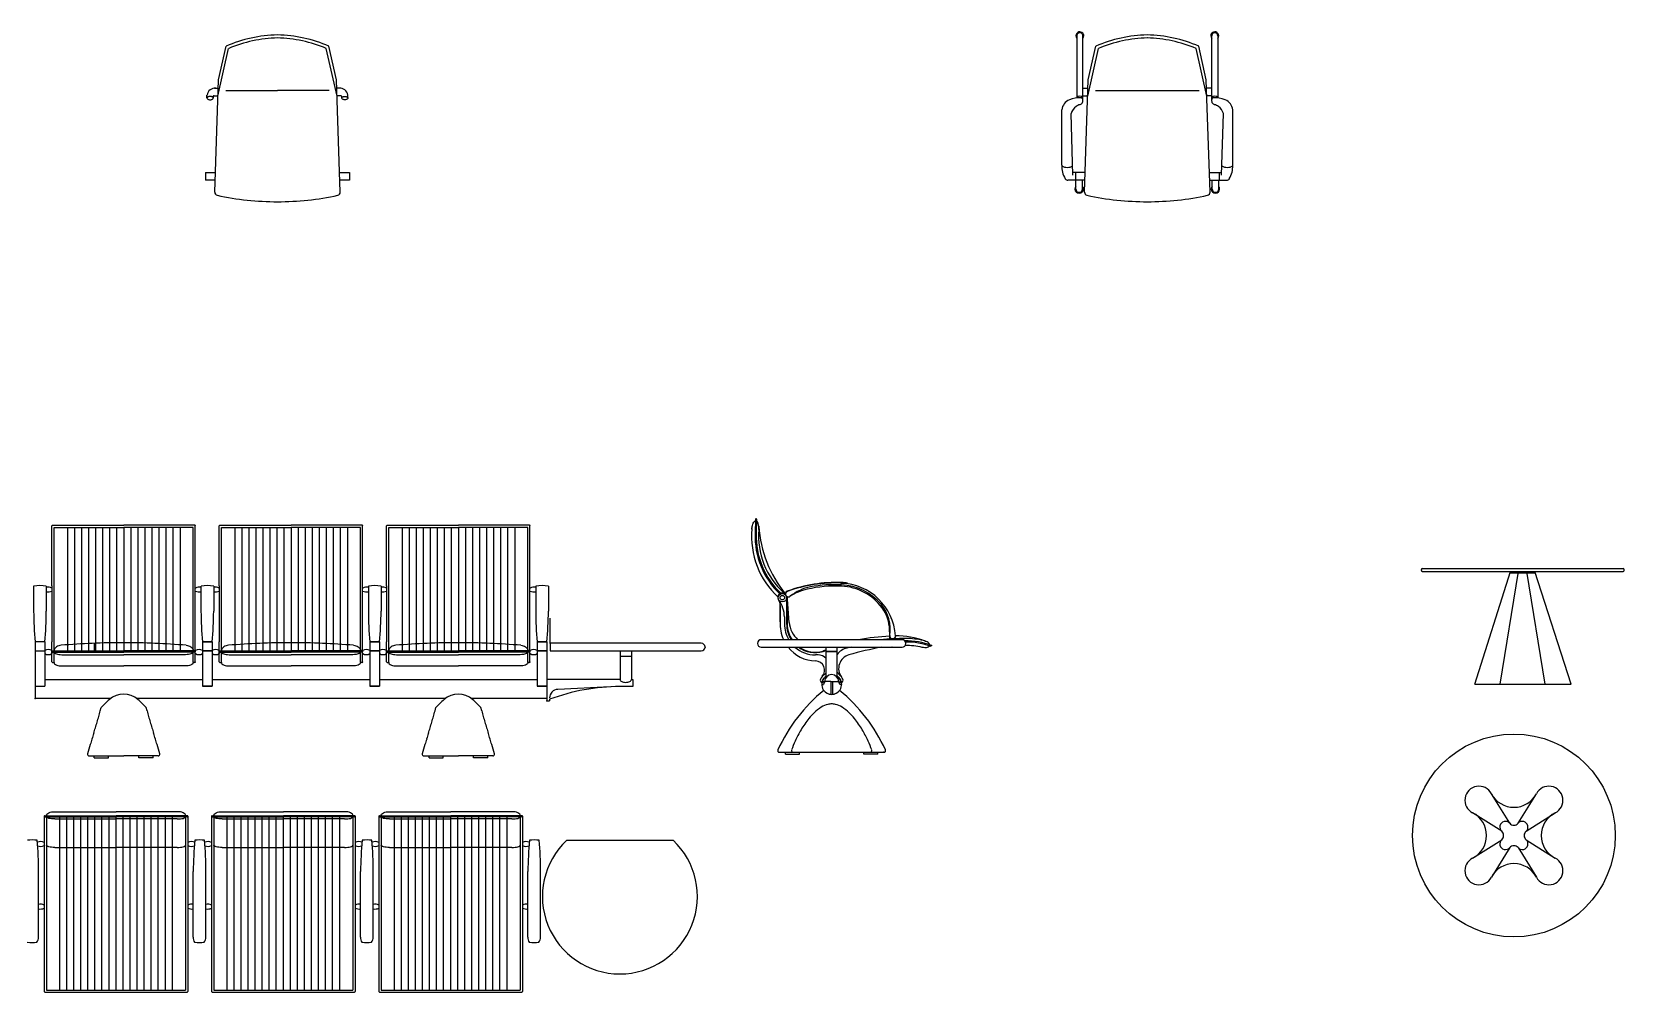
# Model space of a CAD drawing. Header units: millimetres. Extents: x 421 to 3085, y -1408 to 277.
# Drawn here: x 1309 to 1874, y -1396 to -1056 of the extents above; entities that cross this region are included whole.
import ezdxf

# ---------------------------------------------------------------- set-up
doc = ezdxf.new("R2010")
doc.units = ezdxf.units.MM

msp = doc.modelspace()

# ---------------------------------------------------------------- linework, layer by layer
at = {"color": 18, "true_color": 0x000000}
for p, q in [((1679.65, -1056.91), (1679.65, -1078.99)), ((1681.81, -1078.81), (1681.81, -1056.88)), ((1727.55, -1078.81), (1727.55, -1056.88)), ((1729.7, -1056.91), (1729.7, -1078.99)), ((1374.74, -1078.29), (1378.54, -1061.4)), ((1374.93, -1072.48), (1377.6, -1060.62)), ((1417.01, -1078.29), (1413.21, -1061.4)), ((1416.82, -1072.48), (1414.15, -1060.62)), ((1683.54, -1078.29), (1687.34, -1061.4)), ((1683.73, -1072.48), (1686.4, -1060.62)), ((1725.81, -1078.29), (1722.01, -1061.4)), ((1725.62, -1072.48), (1722.95, -1060.62)), ((1373.6, -1112.41), (1374.93, -1072.48)), ((1418.15, -1112.41), (1416.82, -1072.48)), ((1682.4, -1112.41), (1683.73, -1072.48)), ((1726.95, -1112.41), (1725.62, -1072.48)), ((1370.85, -1078.94), (1370.85, -1077.94)), ((1373.35, -1078.2), (1374.76, -1078.2)), ((1373.5, -1075.48), (1374.83, -1075.48)), ((1377.51, -1076.36), (1395.92, -1076.36)), ((1414.24, -1076.36), (1395.83, -1076.36)), ((1418.23, -1075.48), (1416.9, -1075.48)), ((1418.39, -1078.2), (1416.98, -1078.2)), ((1420.88, -1078.94), (1420.88, -1077.94)), ((1681.81, -1075.48), (1683.63, -1075.48)), ((1681.81, -1078.2), (1683.56, -1078.2)), ((1681.81, -1079.55), (1681.81, -1078.62)), ((1686.31, -1076.36), (1723.13, -1076.36)), ((1727.55, -1075.48), (1725.72, -1075.48)), ((1727.55, -1078.2), (1725.79, -1078.2)), ((1727.55, -1079.55), (1727.55, -1078.62)), ((1674.36, -1102.85), (1674.34, -1083.18)), ((1678.3, -1106.4), (1677.66, -1084.44)), ((1731.05, -1106.4), (1731.69, -1084.44)), ((1734.99, -1102.85), (1735.01, -1083.18)), ((1370.34, -1105.45), (1370.34, -1108.17)), ((1370.34, -1105.45), (1373.83, -1105.45)), ((1417.92, -1105.45), (1421.41, -1105.45)), ((1421.41, -1105.45), (1421.41, -1108.17)), ((1682.63, -1105.45), (1678.28, -1105.45)), ((1679.14, -1105.45), (1679.14, -1108.17)), ((1726.72, -1105.45), (1731.07, -1105.45)), ((1730.21, -1105.45), (1730.21, -1108.17)), ((1373.74, -1108.17), (1370.34, -1108.17)), ((1421.41, -1108.17), (1418.01, -1108.17)), ((1682.54, -1108.17), (1676.47, -1108.17)), ((1679.33, -1111.3), (1679.33, -1108.17)), ((1681.65, -1111.3), (1681.65, -1108.17)), ((1726.81, -1108.17), (1732.88, -1108.17)), ((1727.7, -1111.3), (1727.7, -1108.17)), ((1730.02, -1111.3), (1730.02, -1108.17)), ((1315.77, -1252.15), (1315.77, -1230.86)), ((1315.97, -1230.66), (1341.27, -1230.66)), ((1316.57, -1231.46), (1341.27, -1231.46)), ((1316.57, -1275.25), (1316.57, -1231.46)), ((1321.27, -1231.46), (1321.27, -1275.25)), ((1323.77, -1231.46), (1323.77, -1275.25)), ((1326.27, -1231.46), (1326.27, -1275.25)), ((1328.77, -1231.46), (1328.77, -1275.25)), ((1331.27, -1231.46), (1331.27, -1275.25)), ((1333.77, -1231.46), (1333.77, -1275.25)), ((1336.27, -1231.46), (1336.27, -1275.25)), ((1338.77, -1231.46), (1338.77, -1275.25)), ((1366.57, -1230.66), (1341.27, -1230.66)), ((1341.27, -1231.46), (1341.27, -1275.25)), ((1341.27, -1231.46), (1341.27, -1275.25)), ((1341.27, -1231.46), (1341.27, -1275.25)), ((1341.27, -1231.46), (1341.27, -1275.25)), ((1365.97, -1231.46), (1341.27, -1231.46)), ((1343.77, -1231.46), (1343.77, -1275.25)), ((1346.27, -1231.46), (1346.27, -1275.25)), ((1348.77, -1231.46), (1348.77, -1275.25)), ((1351.27, -1231.46), (1351.27, -1275.25)), ((1353.77, -1231.46), (1353.77, -1275.25)), ((1356.27, -1231.46), (1356.27, -1275.25)), ((1358.77, -1231.46), (1358.77, -1275.25)), ((1361.27, -1231.46), (1361.27, -1275.25)), ((1365.97, -1275.25), (1365.97, -1231.46)), ((1366.57, -1230.66), (1366.57, -1279.3)), ((1375.18, -1252.15), (1375.18, -1230.86)), ((1375.38, -1230.66), (1400.68, -1230.66)), ((1375.98, -1231.46), (1400.68, -1231.46)), ((1375.98, -1275.25), (1375.98, -1231.46)), ((1380.68, -1231.46), (1380.68, -1275.25)), ((1383.18, -1231.46), (1383.18, -1275.25)), ((1385.68, -1231.46), (1385.68, -1275.25)), ((1388.18, -1231.46), (1388.18, -1275.25)), ((1390.68, -1231.46), (1390.68, -1275.25)), ((1393.18, -1231.46), (1393.18, -1275.25)), ((1395.68, -1231.46), (1395.68, -1275.25)), ((1398.18, -1231.46), (1398.18, -1275.25)), ((1425.98, -1230.66), (1400.68, -1230.66)), ((1425.38, -1231.46), (1400.68, -1231.46)), ((1400.68, -1231.46), (1400.68, -1275.25)), ((1400.68, -1231.46), (1400.68, -1275.25)), ((1400.68, -1231.46), (1400.68, -1275.25)), ((1400.68, -1231.46), (1400.68, -1275.25)), ((1403.18, -1231.46), (1403.18, -1275.25)), ((1405.68, -1231.46), (1405.68, -1275.25)), ((1408.18, -1231.46), (1408.18, -1275.25)), ((1410.68, -1231.46), (1410.68, -1275.25)), ((1413.18, -1231.46), (1413.18, -1275.25)), ((1415.68, -1231.46), (1415.68, -1275.25)), ((1418.18, -1231.46), (1418.18, -1275.25)), ((1420.68, -1231.46), (1420.68, -1275.25)), ((1425.38, -1275.25), (1425.38, -1231.46)), ((1425.98, -1230.66), (1425.98, -1279.3)), ((1434.59, -1252.15), (1434.59, -1230.86)), ((1434.79, -1230.66), (1460.09, -1230.66)), ((1435.39, -1275.25), (1435.39, -1231.46)), ((1435.39, -1231.46), (1460.09, -1231.46)), ((1440.09, -1231.46), (1440.09, -1275.25)), ((1442.59, -1231.46), (1442.59, -1275.25)), ((1445.09, -1231.46), (1445.09, -1275.25)), ((1447.59, -1231.46), (1447.59, -1275.25)), ((1450.09, -1231.46), (1450.09, -1275.25)), ((1452.59, -1231.46), (1452.59, -1275.25)), ((1455.09, -1231.46), (1455.09, -1275.25)), ((1457.59, -1231.46), (1457.59, -1275.25)), ((1485.39, -1230.66), (1460.09, -1230.66)), ((1484.79, -1231.46), (1460.09, -1231.46)), ((1460.09, -1231.46), (1460.09, -1275.25)), ((1460.09, -1231.46), (1460.09, -1275.25)), ((1460.09, -1231.46), (1460.09, -1275.25)), ((1460.09, -1231.46), (1460.09, -1275.25)), ((1462.59, -1231.46), (1462.59, -1275.25)), ((1465.09, -1231.46), (1465.09, -1275.25)), ((1467.59, -1231.46), (1467.59, -1275.25)), ((1470.09, -1231.46), (1470.09, -1275.25)), ((1472.59, -1231.46), (1472.59, -1275.25)), ((1475.09, -1231.46), (1475.09, -1275.25)), ((1477.59, -1231.46), (1477.59, -1275.25)), ((1480.09, -1231.46), (1480.09, -1275.25)), ((1484.79, -1275.25), (1484.79, -1231.46)), ((1485.39, -1230.66), (1485.39, -1279.3)), ((1565.58, -1228.46), (1565.42, -1233.56)), ((1565.98, -1228.47), (1565.82, -1233.57)), ((1801.97, -1246.74), (1801.97, -1246.34)), ((1802.27, -1246.04), (1873.67, -1246.04)), ((1802.27, -1247.04), (1873.67, -1247.04)), ((1820.95, -1287.04), (1833.65, -1247.04)), ((1830, -1287.04), (1836.47, -1247.04)), ((1833.49, -1247.54), (1842.46, -1247.54)), ((1845.95, -1287.04), (1839.47, -1247.04)), ((1855.22, -1287.04), (1842.3, -1247.04)), ((1873.97, -1246.74), (1873.97, -1246.34)), ((1309.31, -1252.23), (1309.31, -1261.15)), ((1313.81, -1252.23), (1313.81, -1261.15)), ((1315.76, -1252.91), (1315.76, -1253.98)), ((1315.77, -1252.15), (1315.77, -1272.05)), ((1368.72, -1252.23), (1368.72, -1261.15)), ((1368.72, -1252.23), (1368.72, -1261.15)), ((1373.22, -1252.23), (1373.22, -1261.15)), ((1373.22, -1252.23), (1373.22, -1261.15)), ((1375.17, -1252.91), (1375.17, -1253.98)), ((1375.18, -1252.15), (1375.18, -1272.05)), ((1428.13, -1252.23), (1428.13, -1261.15)), ((1428.13, -1252.23), (1428.13, -1261.15)), ((1428.13, -1252.23), (1428.13, -1261.15)), ((1428.13, -1252.23), (1428.13, -1261.15)), ((1428.13, -1252.23), (1428.13, -1261.15)), ((1428.13, -1252.23), (1428.13, -1261.15)), ((1428.13, -1252.23), (1428.13, -1261.15)), ((1428.13, -1252.23), (1428.13, -1261.15)), ((1428.13, -1252.66), (1428.13, -1261.59)), ((1432.63, -1252.23), (1432.63, -1261.15)), ((1434.58, -1252.91), (1434.58, -1253.98)), ((1434.59, -1252.15), (1434.59, -1272.05)), ((1487.55, -1252.23), (1487.55, -1261.15)), ((1487.55, -1252.23), (1487.55, -1261.15)), ((1487.55, -1252.23), (1487.55, -1261.15)), ((1492.05, -1252.23), (1492.05, -1261.15)), ((1574.34, -1264.95), (1574.34, -1259.08)), ((1574.34, -1259.08), (1574.34, -1264.95)), ((1576.92, -1256.01), (1576.6, -1256.13)), ((1576.62, -1256.32), (1576.84, -1265.88)), ((1576.62, -1256.36), (1576.64, -1265.67)), ((1576.84, -1257.27), (1576.84, -1265.65)), ((1577.57, -1265.13), (1576.96, -1257)), ((1575.83, -1263.12), (1575.84, -1265.67)), ((1617.62, -1271.25), (1567.62, -1271.25)), ((1613.25, -1269.45), (1613.19, -1267.72)), ((1613.28, -1270.45), (1613.25, -1269.45)), ((1613.3, -1270.9), (1613.28, -1270.45)), ((1613.4, -1270.99), (1614.27, -1270.95)), ((1625.86, -1271.72), (1626.05, -1271.8)), ((1309.86, -1272.05), (1309.86, -1287.8)), ((1313.26, -1272.05), (1309.86, -1272.05)), ((1309.86, -1275.24), (1313.26, -1275.24)), ((1313.26, -1272.05), (1313.26, -1287.8)), ((1313.26, -1275.11), (1313.26, -1276.21)), ((1315.76, -1275.13), (1315.76, -1276.2)), ((1315.77, -1279.1), (1315.77, -1272.05)), ((1315.97, -1275.25), (1341.27, -1275.25)), ((1315.97, -1275.65), (1341.27, -1275.65)), ((1316.57, -1279.37), (1316.57, -1275.65)), ((1319.33, -1276.57), (1341.27, -1276.57)), ((1330.76, -1272.54), (1330.76, -1275.2)), ((1366.57, -1275.25), (1341.27, -1275.25)), ((1366.57, -1275.65), (1341.27, -1275.65)), ((1363.21, -1276.57), (1341.27, -1276.57)), ((1365.97, -1279.37), (1365.97, -1275.65)), ((1369.27, -1272.05), (1369.27, -1287.8)), ((1369.27, -1272.05), (1369.27, -1287.8)), ((1369.27, -1272.05), (1372.67, -1272.05)), ((1372.67, -1272.05), (1369.27, -1272.05)), ((1369.27, -1275.11), (1369.27, -1276.21)), ((1372.67, -1275.24), (1369.27, -1275.24)), ((1369.27, -1275.24), (1372.67, -1275.24)), ((1372.67, -1272.05), (1372.67, -1287.8)), ((1372.67, -1272.05), (1372.67, -1287.8)), ((1372.67, -1275.11), (1372.67, -1276.21)), ((1375.17, -1275.13), (1375.17, -1276.2)), ((1375.18, -1279.1), (1375.18, -1272.05)), ((1375.38, -1275.25), (1400.68, -1275.25)), ((1375.38, -1275.65), (1400.68, -1275.65)), ((1375.98, -1279.37), (1375.98, -1275.65)), ((1378.74, -1276.57), (1400.68, -1276.57)), ((1425.98, -1275.25), (1400.68, -1275.25)), ((1425.98, -1275.65), (1400.68, -1275.65)), ((1422.62, -1276.57), (1400.68, -1276.57)), ((1425.38, -1279.37), (1425.38, -1275.65)), ((1428.68, -1272.05), (1428.68, -1287.8)), ((1428.68, -1272.05), (1428.68, -1287.8)), ((1428.68, -1272.05), (1428.68, -1287.8)), ((1432.08, -1272.05), (1428.68, -1272.05)), ((1432.08, -1272.05), (1428.68, -1272.05)), ((1428.68, -1272.05), (1432.08, -1272.05)), ((1428.68, -1275.11), (1428.68, -1276.21)), ((1428.68, -1275.11), (1428.68, -1276.21)), ((1428.68, -1275.24), (1432.08, -1275.24)), ((1428.68, -1275.24), (1432.08, -1275.24)), ((1432.08, -1275.24), (1428.68, -1275.24)), ((1432.08, -1272.05), (1432.08, -1287.8)), ((1432.08, -1275.11), (1432.08, -1276.21)), ((1434.58, -1275.13), (1434.58, -1276.2)), ((1434.59, -1279.1), (1434.59, -1272.05)), ((1434.79, -1275.25), (1460.09, -1275.25)), ((1434.79, -1275.65), (1460.09, -1275.65)), ((1435.39, -1279.37), (1435.39, -1275.65)), ((1438.15, -1276.57), (1460.09, -1276.57)), ((1485.39, -1275.25), (1460.09, -1275.25)), ((1485.39, -1275.65), (1460.09, -1275.65)), ((1482.03, -1276.57), (1460.09, -1276.57)), ((1484.79, -1279.37), (1484.79, -1275.65)), ((1491.5, -1272.05), (1488.1, -1272.05)), ((1491.5, -1272.05), (1488.1, -1272.05)), ((1488.1, -1272.05), (1491.5, -1272.05)), ((1488.1, -1272.05), (1488.1, -1287.8)), ((1488.1, -1272.05), (1488.1, -1287.8)), ((1488.1, -1272.05), (1488.1, -1287.8)), ((1488.1, -1275.11), (1488.1, -1276.21)), ((1488.1, -1275.24), (1491.5, -1275.24)), ((1488.1, -1275.24), (1491.5, -1275.24)), ((1491.5, -1275.24), (1488.1, -1275.24)), ((1491.5, -1272.05), (1491.5, -1287.8)), ((1491.5, -1275.11), (1491.5, -1276.21)), ((1543.01, -1272.54), (1492.66, -1272.54)), ((1492.66, -1272.54), (1492.66, -1275.2)), ((1492.66, -1275.2), (1546.33, -1275.2)), ((1539.84, -1272.54), (1495.83, -1272.54)), ((1495.83, -1275.2), (1541.83, -1275.2)), ((1517.5, -1275.2), (1517.5, -1285.4)), ((1521.5, -1277.2), (1517.5, -1277.2)), ((1521.5, -1275.2), (1521.5, -1285.4)), ((1541.83, -1272.54), (1539.84, -1272.54)), ((1546.33, -1272.54), (1543.01, -1272.54)), ((1567.62, -1273.91), (1617.62, -1273.91)), ((1587.78, -1276.65), (1586.84, -1276.65)), ((1590.62, -1284.65), (1590.62, -1273.91)), ((1594.62, -1275.45), (1590.62, -1275.45)), ((1590.62, -1275.45), (1594.62, -1275.45)), ((1594.62, -1284.65), (1594.62, -1273.91)), ((1315.97, -1279.3), (1316.57, -1279.3)), ((1316.57, -1279.42), (1316.57, -1279.41)), ((1319.33, -1280.55), (1341.27, -1280.55)), ((1363.21, -1280.55), (1341.27, -1280.55)), ((1366.57, -1279.3), (1365.97, -1279.3)), ((1375.38, -1279.3), (1375.98, -1279.3)), ((1375.98, -1279.42), (1375.98, -1279.41)), ((1378.74, -1280.55), (1400.68, -1280.55)), ((1422.62, -1280.55), (1400.68, -1280.55)), ((1425.98, -1279.3), (1425.38, -1279.3)), ((1434.79, -1279.3), (1435.39, -1279.3)), ((1435.39, -1279.42), (1435.39, -1279.41)), ((1438.15, -1280.55), (1460.09, -1280.55)), ((1482.03, -1280.55), (1460.09, -1280.55)), ((1485.39, -1279.3), (1484.79, -1279.3)), ((1309.86, -1285.4), (1309.86, -1292.15)), ((1309.86, -1287.8), (1313.26, -1287.8)), ((1313.26, -1285.4), (1369.27, -1285.4)), ((1372.67, -1287.8), (1369.27, -1287.8)), ((1369.27, -1287.8), (1372.67, -1287.8)), ((1372.67, -1285.4), (1428.68, -1285.4)), ((1428.68, -1287.8), (1432.08, -1287.8)), ((1428.68, -1287.8), (1432.08, -1287.8)), ((1432.08, -1287.8), (1428.68, -1287.8)), ((1432.08, -1285.4), (1488.1, -1285.4)), ((1488.1, -1287.8), (1491.5, -1287.8)), ((1488.1, -1287.8), (1491.5, -1287.8)), ((1491.5, -1287.8), (1488.1, -1287.8)), ((1491.5, -1285.4), (1491.5, -1292.9)), ((1517.5, -1285.4), (1491.5, -1285.4)), ((1513.97, -1287.99), (1495.35, -1288.91)), ((1522.06, -1287.9), (1517.5, -1287.9)), ((1521.5, -1285.4), (1522.06, -1285.4)), ((1522.06, -1285.4), (1522.06, -1287.9)), ((1589.12, -1287.15), (1589.72, -1287.15)), ((1589.34, -1285.92), (1589.25, -1285.88)), ((1589.95, -1284.88), (1589.88, -1284.81)), ((1592.27, -1286.15), (1590.12, -1286.15)), ((1590.38, -1284.45), (1590.32, -1284.38)), ((1592.27, -1286.15), (1592.97, -1286.15)), ((1592.27, -1286.15), (1592.27, -1290.63)), ((1592.97, -1286.15), (1595.12, -1286.15)), ((1592.97, -1286.15), (1592.97, -1290.63)), ((1594.85, -1284.45), (1594.92, -1284.38)), ((1595.28, -1284.88), (1595.36, -1284.81)), ((1596.12, -1287.15), (1595.52, -1287.15)), ((1595.9, -1285.92), (1595.99, -1285.88)), ((1820.95, -1287.04), (1855.22, -1287.04)), ((1336.61, -1292.15), (1309.86, -1292.15)), ((1455.44, -1292.15), (1345.92, -1292.15)), ((1491.5, -1292.15), (1464.74, -1292.15)), ((1491.5, -1292.9), (1492.5, -1292.9)), ((1492.5, -1292.4), (1492.5, -1292.9)), ((1332.98, -1296.51), (1333.27, -1295.36)), ((1349.56, -1296.51), (1349.27, -1295.36)), ((1451.8, -1296.51), (1452.09, -1295.36)), ((1468.38, -1296.51), (1468.09, -1295.36)), ((1574.05, -1311.22), (1611.19, -1311.22)), ((1576.21, -1311.92), (1576.21, -1311.22)), ((1581.21, -1311.92), (1581.21, -1311.22)), ((1604.02, -1311.92), (1604.02, -1311.22)), ((1609.02, -1311.92), (1609.02, -1311.22)), ((1329, -1312.51), (1341.27, -1312.51)), ((1330.85, -1313.21), (1330.85, -1312.51)), ((1330.85, -1313.21), (1335.85, -1313.21)), ((1335.85, -1313.21), (1335.85, -1312.51)), ((1353.48, -1312.51), (1341.27, -1312.51)), ((1346.68, -1313.21), (1346.68, -1312.51)), ((1351.68, -1313.21), (1346.68, -1313.21)), ((1351.68, -1313.21), (1351.68, -1312.51)), ((1447.88, -1312.51), (1460.09, -1312.51)), ((1449.67, -1313.21), (1449.67, -1312.51)), ((1449.67, -1313.21), (1454.67, -1313.21)), ((1454.67, -1313.21), (1454.67, -1312.51)), ((1472.35, -1312.51), (1460.09, -1312.51)), ((1465.51, -1313.21), (1465.51, -1312.51)), ((1470.51, -1313.21), (1465.51, -1313.21)), ((1470.51, -1313.21), (1470.51, -1312.51)), ((1576.21, -1311.92), (1581.21, -1311.92)), ((1609.02, -1311.92), (1604.02, -1311.92)), ((1833.33, -1336.42), (1826.86, -1325.93)), ((1836.33, -1336.42), (1842.8, -1325.93)), ((1313.06, -1333.92), (1313.06, -1396.16)), ((1313.26, -1333.72), (1338.56, -1333.72)), ((1313.26, -1334.12), (1338.56, -1334.12)), ((1313.86, -1333.59), (1313.86, -1333.72)), ((1313.86, -1334.12), (1313.86, -1395.66)), ((1316.86, -1332.3), (1338.56, -1332.3)), ((1318.56, -1395.66), (1318.56, -1334.12)), ((1321.06, -1395.66), (1321.06, -1334.12)), ((1323.56, -1395.66), (1323.56, -1334.12)), ((1326.06, -1395.66), (1326.06, -1334.12)), ((1328.56, -1395.66), (1328.56, -1334.12)), ((1331.06, -1395.66), (1331.06, -1334.12)), ((1333.56, -1395.66), (1333.56, -1334.12)), ((1336.06, -1395.66), (1336.06, -1334.12)), ((1360.26, -1332.3), (1338.56, -1332.3)), ((1363.86, -1333.72), (1338.56, -1333.72)), ((1338.56, -1395.66), (1338.56, -1334.12)), ((1363.86, -1334.12), (1338.56, -1334.12)), ((1341.06, -1395.66), (1341.06, -1334.12)), ((1343.56, -1395.66), (1343.56, -1334.12)), ((1346.06, -1395.66), (1346.06, -1334.12)), ((1348.56, -1395.66), (1348.56, -1334.12)), ((1351.06, -1395.66), (1351.06, -1334.12)), ((1353.56, -1395.66), (1353.56, -1334.12)), ((1356.06, -1395.66), (1356.06, -1334.12)), ((1358.56, -1395.66), (1358.56, -1334.12)), ((1363.26, -1333.59), (1363.26, -1333.72)), ((1363.26, -1334.12), (1363.26, -1395.66)), ((1364.06, -1333.92), (1364.06, -1396.16)), ((1372.46, -1333.92), (1372.46, -1396.16)), ((1372.66, -1333.72), (1397.96, -1333.72)), ((1372.66, -1334.12), (1397.96, -1334.12)), ((1373.26, -1333.59), (1373.26, -1333.72)), ((1373.26, -1334.12), (1373.26, -1395.66)), ((1376.26, -1332.3), (1397.96, -1332.3)), ((1377.96, -1395.66), (1377.96, -1334.12)), ((1380.46, -1395.66), (1380.46, -1334.12)), ((1382.96, -1395.66), (1382.96, -1334.12)), ((1385.46, -1395.66), (1385.46, -1334.12)), ((1387.96, -1395.66), (1387.96, -1334.12)), ((1390.46, -1395.66), (1390.46, -1334.12)), ((1392.96, -1395.66), (1392.96, -1334.12)), ((1395.46, -1395.66), (1395.46, -1334.12)), ((1419.66, -1332.3), (1397.96, -1332.3)), ((1423.26, -1333.72), (1397.96, -1333.72)), ((1397.96, -1395.66), (1397.96, -1334.12)), ((1423.26, -1334.12), (1397.96, -1334.12)), ((1400.46, -1395.66), (1400.46, -1334.12)), ((1402.96, -1395.66), (1402.96, -1334.12)), ((1405.46, -1395.66), (1405.46, -1334.12)), ((1407.96, -1395.66), (1407.96, -1334.12)), ((1410.46, -1395.66), (1410.46, -1334.12)), ((1412.96, -1395.66), (1412.96, -1334.12)), ((1415.46, -1395.66), (1415.46, -1334.12)), ((1417.96, -1395.66), (1417.96, -1334.12)), ((1422.66, -1333.59), (1422.66, -1333.72)), ((1422.66, -1334.12), (1422.66, -1395.66)), ((1423.46, -1333.92), (1423.46, -1396.16)), ((1431.87, -1333.92), (1431.87, -1396.16)), ((1432.07, -1333.72), (1457.37, -1333.72)), ((1432.07, -1334.12), (1457.37, -1334.12)), ((1432.67, -1333.59), (1432.67, -1333.72)), ((1432.67, -1334.12), (1432.67, -1395.66)), ((1435.67, -1332.3), (1457.37, -1332.3)), ((1437.37, -1395.66), (1437.37, -1334.12)), ((1439.87, -1395.66), (1439.87, -1334.12)), ((1442.37, -1395.66), (1442.37, -1334.12)), ((1444.87, -1395.66), (1444.87, -1334.12)), ((1447.37, -1395.66), (1447.37, -1334.12)), ((1449.87, -1395.66), (1449.87, -1334.12)), ((1452.37, -1395.66), (1452.37, -1334.12)), ((1454.87, -1395.66), (1454.87, -1334.12)), ((1479.07, -1332.3), (1457.37, -1332.3)), ((1482.67, -1333.72), (1457.37, -1333.72)), ((1482.67, -1334.12), (1457.37, -1334.12)), ((1457.37, -1395.66), (1457.37, -1334.12)), ((1459.87, -1395.66), (1459.87, -1334.12)), ((1462.37, -1395.66), (1462.37, -1334.12)), ((1464.87, -1395.66), (1464.87, -1334.12)), ((1467.37, -1395.66), (1467.37, -1334.12)), ((1469.87, -1395.66), (1469.87, -1334.12)), ((1472.37, -1395.66), (1472.37, -1334.12)), ((1474.87, -1395.66), (1474.87, -1334.12)), ((1477.37, -1395.66), (1477.37, -1334.12)), ((1482.07, -1333.59), (1482.07, -1333.72)), ((1482.07, -1334.12), (1482.07, -1395.66)), ((1482.87, -1333.92), (1482.87, -1396.16)), ((1830.51, -1339.25), (1820.18, -1332.71)), ((1839.15, -1339.25), (1849.48, -1332.71)), ((1316.86, -1334.89), (1338.56, -1334.89)), ((1360.26, -1334.89), (1338.56, -1334.89)), ((1376.26, -1334.89), (1397.96, -1334.89)), ((1419.66, -1334.89), (1397.96, -1334.89)), ((1435.67, -1334.89), (1457.37, -1334.89)), ((1479.07, -1334.89), (1457.37, -1334.89)), ((1316.87, -1344.98), (1338.56, -1344.98)), ((1360.25, -1344.98), (1338.56, -1344.98)), ((1376.27, -1344.98), (1397.96, -1344.98)), ((1419.65, -1344.98), (1397.96, -1344.98)), ((1435.68, -1344.98), (1457.37, -1344.98)), ((1479.06, -1344.98), (1457.37, -1344.98)), ((1498.57, -1342.4), (1531.3, -1342.4)), ((1531.3, -1342.4), (1536.32, -1342.4)), ((1820.18, -1348.78), (1830.51, -1342.25)), ((1833.33, -1345.07), (1826.86, -1355.57)), ((1836.33, -1345.07), (1842.8, -1355.57)), ((1839.15, -1342.25), (1849.48, -1348.78)), ((1311.01, -1376.85), (1311.07, -1353.55)), ((1365.92, -1376.83), (1365.98, -1353.53)), ((1370.42, -1376.85), (1370.48, -1353.55)), ((1425.33, -1376.83), (1425.39, -1353.53)), ((1429.83, -1376.85), (1429.89, -1353.55)), ((1484.73, -1376.83), (1484.79, -1353.53)), ((1489.23, -1376.85), (1489.29, -1353.55)), ((1313.86, -1395.66), (1363.26, -1395.66)), ((1373.26, -1395.66), (1422.66, -1395.66)), ((1432.67, -1395.66), (1482.07, -1395.66)), ((1313.26, -1396.36), (1363.86, -1396.36)), ((1372.66, -1396.36), (1423.26, -1396.36)), ((1432.07, -1396.36), (1482.67, -1396.36))]:
    msp.add_line(p, q, dxfattribs=at)
at = {"color": 18, "linetype": 'ByBlock', "true_color": 0x000000}
for p, q in [((1596.08, -1251.16), (1598.28, -1251.16)), ((1492.66, -1272.48), (1492.66, -1263.65)), ((1491.5, -1292.22), (1491.5, -1292.9))]:
    msp.add_line(p, q, dxfattribs=at)
at = {"color": 18, "true_color": 0x000000}
for points in [[(1371.96, -1078.43, 0.053324), (1371.51, -1078.48, 0.067176), (1371.17, -1078.6, 0.105132), (1370.91, -1078.81, 0.16919), (1370.84, -1079.01, 0.16919), (1370.91, -1079.21, 0.105132), (1371.17, -1079.42, 0.067176), (1371.51, -1079.55, 0.053324), (1371.96, -1079.59, 0.053324), (1372.41, -1079.55, 0.067176), (1372.75, -1079.42, 0.105132), (1373.01, -1079.21, 0.16919), (1373.08, -1079.01, 0.16919), (1373.01, -1078.81, 0.105132), (1372.75, -1078.6, 0.067176), (1372.41, -1078.48, 0.053324)], [(1419.77, -1078.43, -0.053324), (1420.23, -1078.48, -0.067176), (1420.56, -1078.6, -0.105132), (1420.82, -1078.81, -0.16919), (1420.89, -1079.01, -0.16919), (1420.82, -1079.21, -0.105132), (1420.56, -1079.42, -0.067176), (1420.23, -1079.55, -0.053324), (1419.77, -1079.59, -0.053324), (1419.32, -1079.55, -0.067176), (1418.98, -1079.42, -0.105132), (1418.73, -1079.21, -0.16919), (1418.66, -1079.01, -0.16919), (1418.73, -1078.81, -0.105132), (1418.98, -1078.6, -0.067176), (1419.32, -1078.48, -0.053324)]]:
    msp.add_lwpolyline(points, format="xyb", close=True, dxfattribs=at)
for points in [[(1564.26, -1231.95, -0.042752), (1564.47, -1230.74, -0.05603), (1564.81, -1229.86, -0.098709), (1565.34, -1229.19, -0.108422), (1565.56, -1229.08, -0.198145)], [(1319.04, -1273.25, 0.054131), (1318.24, -1273.4, 0.084331), (1317.37, -1273.83, 0.106449), (1316.76, -1274.51, 0.129977), (1316.57, -1275.25, 0.129977)], [(1316.57, -1275.65, 0.226321), (1316.7, -1275.93, 0.089484), (1317.37, -1276.3, 0.046413), (1318.2, -1276.5, 0.034515), (1319.33, -1276.57, 0.034515)], [(1365.97, -1275.65, -0.226321), (1365.83, -1275.93, -0.089484), (1365.16, -1276.3, -0.046413), (1364.34, -1276.5, -0.034515), (1363.21, -1276.57, -0.034515)], [(1363.49, -1273.25, -0.054131), (1364.3, -1273.4, -0.084331), (1365.16, -1273.83, -0.106449), (1365.77, -1274.51, -0.129977), (1365.97, -1275.25, -0.129977)], [(1378.45, -1273.25, 0.054131), (1377.65, -1273.4, 0.084331), (1376.79, -1273.83, 0.106449), (1376.17, -1274.51, 0.129977), (1375.98, -1275.25, 0.129977)], [(1375.98, -1275.65, 0.226321), (1376.11, -1275.93, 0.089484), (1376.79, -1276.3, 0.046413), (1377.61, -1276.5, 0.034515), (1378.74, -1276.57, 0.034515)], [(1425.38, -1275.65, -0.226321), (1425.24, -1275.93, -0.089484), (1424.57, -1276.3, -0.046413), (1423.75, -1276.5, -0.034515), (1422.62, -1276.57, -0.034515)], [(1422.91, -1273.25, -0.054131), (1423.71, -1273.4, -0.084331), (1424.57, -1273.83, -0.106449), (1425.18, -1274.51, -0.129977), (1425.38, -1275.25, -0.129977)], [(1437.86, -1273.25, 0.054131), (1437.06, -1273.4, 0.084331), (1436.2, -1273.83, 0.106449), (1435.58, -1274.51, 0.129977), (1435.39, -1275.25, 0.129977)], [(1435.39, -1275.65, 0.226321), (1435.53, -1275.93, 0.089484), (1436.2, -1276.3, 0.046413), (1437.02, -1276.5, 0.034515), (1438.15, -1276.57, 0.034515)], [(1484.79, -1275.65, -0.226321), (1484.65, -1275.93, -0.089484), (1483.98, -1276.3, -0.046413), (1483.16, -1276.5, -0.034515), (1482.03, -1276.57, -0.034515)], [(1482.32, -1273.25, -0.054131), (1483.12, -1273.4, -0.084331), (1483.98, -1273.83, -0.106449), (1484.6, -1274.51, -0.129977), (1484.79, -1275.25, -0.129977)], [(1627.39, -1273.46, -0.113652), (1627.2, -1273.69, -0.104206), (1626.54, -1274.02, -0.064955), (1625.74, -1274.11, -0.051106), (1624.73, -1274, -0.051106)], [(1316.57, -1279.37, 0.218979), (1316.75, -1279.81, 0.098709), (1317.48, -1280.26, 0.05603), (1318.39, -1280.49, 0.032756), (1319.33, -1280.55, 0.042752)], [(1365.97, -1279.37, -0.218979), (1365.78, -1279.81, -0.098709), (1365.05, -1280.26, -0.05603), (1364.14, -1280.49, -0.032756), (1363.21, -1280.55, -0.042752)], [(1375.98, -1279.37, 0.218979), (1376.16, -1279.81, 0.098709), (1376.89, -1280.26, 0.05603), (1377.8, -1280.49, 0.032756), (1378.74, -1280.55, 0.042752)], [(1425.38, -1279.37, -0.218979), (1425.19, -1279.81, -0.098709), (1424.46, -1280.26, -0.05603), (1423.56, -1280.49, -0.032756), (1422.62, -1280.55, -0.042752)], [(1435.39, -1279.37, 0.218979), (1435.57, -1279.81, 0.098709), (1436.3, -1280.26, 0.05603), (1437.21, -1280.49, 0.032756), (1438.15, -1280.55, 0.042752)], [(1484.79, -1279.37, -0.218979), (1484.61, -1279.81, -0.098709), (1483.88, -1280.26, -0.05603), (1482.97, -1280.49, -0.032756), (1482.03, -1280.55, -0.042752)], [(1517.5, -1285.4, 0.174705), (1517.62, -1285.74, 0.104203), (1518.08, -1286.11, 0.064948), (1518.69, -1286.32, 0.051099), (1519.5, -1286.4, 0.051099)], [(1519.5, -1286.4, 0.051099), (1520.3, -1286.32, 0.064948), (1520.91, -1286.11, 0.104203), (1521.37, -1285.74, 0.174705), (1521.5, -1285.4, 0.174705)], [(1590.12, -1286.15, 0.098491), (1589.73, -1286.22, 0.098491), (1589.41, -1286.44, 0.098491), (1589.19, -1286.76, 0.098491), (1589.12, -1287.15, 0.098491)], [(1595.12, -1286.15, -0.098491), (1595.5, -1286.22, -0.098491), (1595.82, -1286.44, -0.098491), (1596.04, -1286.76, -0.098491), (1596.12, -1287.15, -0.098491)], [(1313.86, -1333.59, -0.193227), (1314.03, -1333.17, -0.100049), (1314.74, -1332.68, -0.057828), (1315.64, -1332.4, -0.044372), (1316.86, -1332.3, -0.044372)], [(1316.87, -1334.89, -0.026524), (1315.63, -1334.83, -0.036397), (1314.74, -1334.67, -0.076097), (1313.98, -1334.34, -0.259446), (1313.86, -1334.12, -0.259446)], [(1360.25, -1334.89, 0.026524), (1361.49, -1334.83, 0.036397), (1362.38, -1334.67, 0.076097), (1363.13, -1334.34, 0.259446), (1363.26, -1334.12, 0.259446)], [(1363.26, -1333.59, 0.193227), (1363.09, -1333.17, 0.100049), (1362.38, -1332.68, 0.057828), (1361.48, -1332.4, 0.044372), (1360.26, -1332.3, 0.044372)], [(1373.26, -1333.59, -0.193227), (1373.43, -1333.17, -0.100049), (1374.14, -1332.68, -0.057828), (1375.04, -1332.4, -0.044372), (1376.26, -1332.3, -0.044372)], [(1376.27, -1334.89, -0.026524), (1375.04, -1334.83, -0.036397), (1374.15, -1334.67, -0.076097), (1373.39, -1334.34, -0.259446), (1373.26, -1334.12, -0.259446)], [(1419.65, -1334.89, 0.026524), (1420.89, -1334.83, 0.036397), (1421.78, -1334.67, 0.076097), (1422.54, -1334.34, 0.259446), (1422.66, -1334.12, 0.259446)], [(1422.66, -1333.59, 0.193227), (1422.49, -1333.17, 0.100049), (1421.79, -1332.68, 0.057828), (1420.88, -1332.4, 0.044372), (1419.66, -1332.3, 0.044372)], [(1432.67, -1333.59, -0.193227), (1432.84, -1333.17, -0.100049), (1433.55, -1332.68, -0.057828), (1434.45, -1332.4, -0.044372), (1435.67, -1332.3, -0.044372)], [(1435.68, -1334.89, -0.026524), (1434.44, -1334.83, -0.036397), (1433.55, -1334.67, -0.076097), (1432.79, -1334.34, -0.259446), (1432.67, -1334.12, -0.259446)], [(1479.06, -1334.89, 0.026524), (1480.3, -1334.83, 0.036397), (1481.19, -1334.67, 0.076097), (1481.95, -1334.34, 0.259446), (1482.07, -1334.12, 0.259446)], [(1482.07, -1333.59, 0.193227), (1481.9, -1333.17, 0.100049), (1481.19, -1332.68, 0.057828), (1480.29, -1332.4, 0.044372), (1479.07, -1332.3, 0.044372)], [(1316.87, -1344.98, -0.026524), (1315.63, -1344.91, -0.036397), (1314.74, -1344.75, -0.076097), (1313.98, -1344.43, -0.259446), (1313.86, -1344.2, -0.259446)], [(1360.25, -1344.98, 0.026524), (1361.49, -1344.91, 0.036397), (1362.38, -1344.75, 0.076097), (1363.13, -1344.43, 0.259446), (1363.26, -1344.2, 0.259446)], [(1376.27, -1344.98, -0.026524), (1375.04, -1344.91, -0.036397), (1374.15, -1344.75, -0.076097), (1373.39, -1344.43, -0.259446), (1373.26, -1344.2, -0.259446)], [(1419.65, -1344.98, 0.026524), (1420.89, -1344.91, 0.036397), (1421.78, -1344.75, 0.076097), (1422.54, -1344.43, 0.259446), (1422.66, -1344.2, 0.259446)], [(1435.68, -1344.98, -0.026524), (1434.44, -1344.91, -0.036397), (1433.55, -1344.75, -0.076097), (1432.79, -1344.43, -0.259446), (1432.67, -1344.2, -0.259446)], [(1479.06, -1344.98, 0.026524), (1480.3, -1344.91, 0.036397), (1481.19, -1344.75, 0.076097), (1481.95, -1344.43, 0.259446), (1482.07, -1344.2, 0.259446)]]:
    msp.add_lwpolyline(points, format="xyb", dxfattribs=at)
for centre, radius in [((1575.12, -1256.36), 1.5), ((1575.12, -1256.36), 0.8), ((1575.12, -1256.36), 0.8), ((1834.83, -1340.75), 36)]:
    msp.add_circle(centre, radius, dxfattribs=at)
for centre, radius, start, end in [((1396.88, -1104.62), 48.03, 91.1942, 113.6553), ((1394.87, -1104.62), 48.03, 66.3447, 88.8058), ((1680.73, -1056.91), 1.4, 358.6128, 180), ((1680.73, -1056.91), 1.4, 180, 219.8727), ((1680.73, -1056.91), 1.08, 358.6128, 180), ((1680.73, -1056.91), 1.4, 320.1072, 1.3872), ((1705.68, -1104.62), 48.03, 91.1942, 113.6553), ((1703.67, -1104.62), 48.03, 66.3447, 88.8058), ((1728.62, -1056.91), 1.4, 0, 181.3872), ((1728.62, -1056.91), 1.4, 178.6128, 219.8928), ((1728.62, -1056.91), 1.08, 0, 181.3872), ((1728.62, -1056.91), 1.4, 320.1273, 0), ((1396.88, -1104.62), 46.95, 91.1942, 112.9867), ((1394.87, -1104.62), 46.95, 67.0133, 88.8058), ((1705.68, -1104.62), 46.95, 91.1942, 112.9867), ((1703.67, -1104.62), 46.95, 67.0133, 88.8058), ((1373.75, -1078.4), 2.93, 85.1766, 170.8885), ((1373.36, -1078.56), 0.359, 87.8367, 190.0278), ((1373.97, -1078.58), 0.961, 182.1126, 200.502), ((1417.99, -1078.4), 2.93, 9.1115, 94.8234), ((1418.38, -1078.56), 0.359, 349.9722, 92.1633), ((1417.77, -1078.58), 0.961, 339.498, 357.8874), ((1678.53, -1083.58), 4.2, 110.7675, 174.5054), ((1680.52, -1087.97), 9.03, 85.0891, 112.7297), ((1680.73, -1079.96), 1.58, 47.0584, 133.1307), ((1681.25, -1079.52), 0.544, 10.8618, 85.0891), ((1679.6, -1079.84), 2.23, 341.1568, 10.8618), ((1729.75, -1079.84), 2.23, 169.1382, 198.8432), ((1728.62, -1079.96), 1.58, 46.8693, 132.9416), ((1728.1, -1079.52), 0.544, 94.9109, 169.1382), ((1728.83, -1087.97), 9.03, 67.2703, 94.9109), ((1730.83, -1083.58), 4.2, 5.4946, 69.2325), ((1682.09, -1085.77), 4.63, 125.128, 163.2872), ((1681.65, -1085), 3.75, 103.3706, 126.3876), ((1680.05, -1079.58), 1.93, 292.4914, 329.2549), ((1729.3, -1079.58), 1.93, 210.7451, 247.5086), ((1727.7, -1085), 3.75, 53.6124, 76.6294), ((1727.26, -1085.77), 4.63, 16.7128, 54.872), ((1682.32, -1103.43), 7.98, 175.7925, 211.9376), ((1676.27, -1100.02), 3.6, 238.0654, 301.9346), ((1676.47, -1107.08), 1.09, 211.9376, 270), ((1733.09, -1100.02), 3.6, 238.0654, 301.9346), ((1732.88, -1107.08), 1.09, 270, 328.0624), ((1727.03, -1103.43), 7.98, 328.0624, 4.2075), ((1374.69, -1112.45), 1.09, 178.0921, 257.6851), ((1395.58, -1016.77), 99.02, 257.6851, 270.1734), ((1396.17, -1016.77), 99.02, 269.8266, 282.3149), ((1417.06, -1112.45), 1.09, 282.3149, 1.9079), ((1680.49, -1111.3), 1.48, 141.2752, 180), ((1680.49, -1111.3), 1.48, 180, 0), ((1680.49, -1111.3), 1.16, 180, 0), ((1680.49, -1111.3), 1.48, 0, 38.7248), ((1683.49, -1112.45), 1.09, 178.0921, 257.6851), ((1704.38, -1016.77), 99.02, 257.6851, 270.1734), ((1704.98, -1016.77), 99.02, 269.8266, 282.3149), ((1725.86, -1112.45), 1.09, 282.3149, 1.9079), ((1728.86, -1111.3), 1.48, 141.2752, 180), ((1728.86, -1111.3), 1.48, 180, 0), ((1728.86, -1111.3), 1.16, 180, 0), ((1728.86, -1111.3), 1.48, 0, 38.7248), ((1315.97, -1230.86), 0.2, 90, 180), ((1366.57, -1230.86), 0.2, 0, 90), ((1366.57, -1230.86), 0.2, 0, 90), ((1375.38, -1230.86), 0.2, 90, 180), ((1425.98, -1230.86), 0.2, 0, 90), ((1425.98, -1230.86), 0.2, 0, 90), ((1434.79, -1230.86), 0.2, 90, 180), ((1485.39, -1230.86), 0.2, 0, 90), ((1485.39, -1230.86), 0.2, 0, 90), ((1593.84, -1234.45), 29.68, 175.1683, 227.0841), ((1565.78, -1228.46), 0.2, 358.2111, 178.2111), ((1565.71, -1229.64), 0.576, 40.3374, 64.5418), ((1564.48, -1230.68), 2.19, 17.7881, 40.3374), ((1562.58, -1231.29), 4.19, 4.9604, 17.7881), ((1593.84, -1234.45), 27.18, 175.1683, 228.0738), ((1559.6, -1231.55), 7.18, 355.1683, 4.9604), ((1608.54, -1228.45), 41.85, 183.4826, 219.3114), ((1593.84, -1234.45), 28.43, 178.2111, 226.5933), ((1593.84, -1234.45), 28.03, 178.2111, 226.868), ((1802.27, -1246.34), 0.3, 90, 180), ((1802.27, -1246.74), 0.3, 180, 270), ((1873.67, -1246.34), 0.3, 0, 90), ((1873.67, -1246.74), 0.3, 270, 0), ((1311.56, -1265.38), 13.34, 80.2929, 99.7071), ((1314.5, -1255.05), 2.48, 59.4238, 106.096), ((1314.5, -1251.85), 2.48, 253.904, 300.5762), ((1368.03, -1255.05), 2.48, 73.904, 120.5762), ((1368.03, -1251.85), 2.48, 239.4238, 286.096), ((1370.97, -1265.38), 13.34, 80.2929, 99.7071), ((1370.97, -1265.38), 13.34, 80.2929, 99.7071), ((1373.91, -1255.05), 2.48, 59.4238, 106.096), ((1373.91, -1255.05), 2.48, 59.4238, 106.096), ((1373.91, -1251.85), 2.48, 253.904, 300.5762), ((1373.91, -1251.85), 2.48, 253.904, 300.5762), ((1427.45, -1255.05), 2.48, 73.904, 120.5762), ((1427.45, -1255.05), 2.48, 73.904, 120.5762), ((1427.45, -1255.05), 2.48, 73.904, 120.5762), ((1427.45, -1251.85), 2.48, 239.4238, 286.096), ((1427.45, -1251.85), 2.48, 239.4238, 286.096), ((1427.45, -1251.85), 2.48, 239.4238, 286.096), ((1430.38, -1265.38), 13.34, 80.2929, 99.7071), ((1430.38, -1265.38), 13.34, 80.2929, 99.7071), ((1430.38, -1265.38), 13.34, 80.2929, 99.7071), ((1433.32, -1255.05), 2.48, 59.4238, 106.096), ((1433.32, -1251.85), 2.48, 253.904, 300.5762), ((1486.86, -1255.05), 2.48, 73.904, 120.5762), ((1486.86, -1251.85), 2.48, 239.4238, 286.096), ((1489.8, -1265.38), 13.34, 80.2929, 99.7071), ((1489.8, -1265.38), 13.34, 80.2929, 99.7071), ((1489.8, -1265.38), 13.34, 80.2929, 99.7071), ((1575.01, -1256.19), 1.5, 28.1086, 215.7537), ((1573.34, -1257.27), 3.5, 27.1711, 48.0738), ((1573.34, -1257.27), 3.64, 36.4942, 39.3114), ((1577.21, -1254.99), 1, 110.3402, 213.3131), ((1577.26, -1255.07), 1, 109.9856, 309.0693), ((1594.24, -1300.93), 50, 87.7957, 110.3402), ((1594.01, -1301.12), 50, 87.5249, 109.9856), ((1587.73, -1270.93), 18, 102.242, 123.4324), ((1587.98, -1268.27), 16, 100.4064, 129.0693), ((1594.24, -1300.93), 48.7, 87.7957, 102.242), ((1594.01, -1301.12), 49.4, 87.5249, 100.4064), ((1595.3, -1271.15), 20, 3.6301, 87.9515), ((1595.39, -1270.95), 18.7, 35.9384, 87.7957), ((1595.3, -1271.15), 19.4, 40.0321, 87.5249), ((1595.39, -1270.95), 20, 81.6972, 87.7957), ((1570.34, -1259.08), 4, 0, 29.6617), ((1565.83, -1263.14), 10, 0.1276, 36.1589), ((1573.34, -1257.27), 3.5, 0, 19.3158), ((1573.34, -1257.27), 3.64, 4.2923, 19.3537), ((1599.44, -1267.68), 14, 351.2943, 40.0321), ((1599.2, -1268.19), 14, 1.9414, 35.9384), ((1417.58, -1261.15), 108.27, 180, 185.7777), ((1205.54, -1261.15), 108.27, 354.2223, 0), ((1476.99, -1261.15), 108.27, 180, 185.7777), ((1476.99, -1261.15), 108.27, 180, 185.7777), ((1264.95, -1261.15), 108.27, 354.2223, 0), ((1264.95, -1261.15), 108.27, 354.2223, 0), ((1536.4, -1261.15), 108.27, 180, 185.7777), ((1536.4, -1261.15), 108.27, 180, 185.7777), ((1536.4, -1261.15), 108.27, 180, 185.7777), ((1324.37, -1261.15), 108.27, 354.2223, 0), ((1595.81, -1261.15), 108.27, 180, 185.7777), ((1595.81, -1261.15), 108.27, 180, 185.7777), ((1595.81, -1261.15), 108.27, 180, 185.7777), ((1383.78, -1261.15), 108.27, 354.2223, 0), ((1587.31, -1265.81), 13, 176.1715, 204.7039), ((1586.84, -1265.65), 11, 180, 210.6088), ((1586.84, -1265.65), 10.2, 180, 213.3059), ((1586.84, -1265.65), 10, 180, 214.0621), ((1586.55, -1264.46), 9, 184.2923, 228.9827), ((1567.62, -1272.58), 1.33, 90, 270), ((1619.01, -1370.84), 101, 93.2612, 99.5905), ((1619.01, -1370.84), 100, 90, 95.2004), ((1625.94, -1410.46), 140, 94.8066, 96.0818), ((1627.06, -1410.36), 140, 95.27, 96.4507), ((1614.27, -1269.95), 1, 171.2943, 3.6301), ((1613.4, -1270.89), 0.1, 181.9414, 273.2158), ((1614.34, -1272.45), 1.5, 52.5664, 126.9276), ((1614.34, -1272.45), 1.5, 53.0724, 126.9276), ((1614.54, -1272.44), 1.5, 52.7409, 95.3221), ((1614.37, -1269.94), 1, 272.6372, 3.0496), ((1615.62, -1299.92), 30, 70.0381, 90.6738), ((1617.62, -1272.58), 1.33, 270, 90), ((1619.01, -1298.34), 26.65, 70.093, 90.8718), ((1619.01, -1298.34), 27.5, 76.8654, 90), ((1624.2, -1276.43), 4.98, 66.0337, 77.7361), ((1624.97, -1274.7), 3.1, 51.1681, 66.0337), ((1314.5, -1277.26), 2.48, 59.4238, 119.9286), ((1314.5, -1274.06), 2.48, 240.0714, 300.5762), ((1315.97, -1275.45), 0.2, 90, 270), ((1341.15, -1535.72), 263.4, 89.9749, 94.8159), ((1341.38, -1535.72), 263.4, 85.1841, 90.0251), ((1366.57, -1275.45), 0.2, 270, 90), ((1368.03, -1277.26), 2.48, 60.0714, 120.5762), ((1368.03, -1274.06), 2.48, 239.4238, 299.9286), ((1373.91, -1277.26), 2.48, 59.4238, 119.9286), ((1373.91, -1277.26), 2.48, 59.4238, 119.9286), ((1373.91, -1274.06), 2.48, 240.0714, 300.5762), ((1373.91, -1274.06), 2.48, 240.0714, 300.5762), ((1375.38, -1275.45), 0.2, 90, 270), ((1400.56, -1535.72), 263.4, 89.9749, 94.8159), ((1400.79, -1535.72), 263.4, 85.1841, 90.0251), ((1425.98, -1275.45), 0.2, 270, 90), ((1427.45, -1277.26), 2.48, 60.0714, 120.5762), ((1427.45, -1277.26), 2.48, 60.0714, 120.5762), ((1427.45, -1274.06), 2.48, 239.4238, 299.9286), ((1427.45, -1274.06), 2.48, 239.4238, 299.9286), ((1433.32, -1277.26), 2.48, 59.4238, 119.9286), ((1433.32, -1274.06), 2.48, 240.0714, 300.5762), ((1434.79, -1275.45), 0.2, 90, 270), ((1459.97, -1535.72), 263.4, 89.9749, 94.8159), ((1460.21, -1535.72), 263.4, 85.1841, 90.0251), ((1485.39, -1275.45), 0.2, 270, 90), ((1486.86, -1277.26), 2.48, 60.0714, 120.5762), ((1486.86, -1274.06), 2.48, 239.4238, 299.9286), ((1546.33, -1273.87), 1.33, 270, 90), ((1587.31, -1265.81), 13, 218.5094, 268.3348), ((1586.84, -1265.65), 11, 228.6865, 270), ((1586.84, -1265.65), 10.2, 234.0977, 285.5324), ((1586.84, -1265.65), 10, 235.7123, 285.1117), ((1587.78, -1280.48), 3.83, 42.3375, 90), ((1625.94, -1410.46), 140, 104.6153, 105.1117), ((1627.06, -1410.36), 140, 105.0878, 105.5324), ((1619.01, -1370.84), 97.5, 106.9319, 107.0075), ((1599.17, -1279.66), 5.55, 102.0451, 145.0736), ((1600.1, -1281.45), 5, 105.755, 217.2951), ((1627.06, -1410.36), 139.2, 101.4029, 102.0451), ((1634.04, -1401.75), 130, 100.4683, 105.755), ((1612.23, -1283.75), 10, 100.1512, 100.4683), ((1614.34, -1272.45), 1.5, 257.1081, 282.8919), ((1614.34, -1272.45), 1.5, 257.1081, 282.8919), ((1612.23, -1283.75), 10, 79.4514, 79.8488), ((1614.54, -1272.44), 1.5, 267.6767, 281.9629), ((1619.01, -1298.34), 25, 76.7783, 90.6942), ((1619.01, -1298.34), 26.25, 70.093, 90.3471), ((1625.79, -1273.69), 1.8, 27.3718, 51.1681), ((1315.97, -1279.1), 0.2, 180, 270), ((1366.57, -1279.1), 0.2, 270, 0), ((1375.38, -1279.1), 0.2, 180, 270), ((1425.98, -1279.1), 0.2, 270, 0), ((1434.79, -1279.1), 0.2, 180, 270), ((1485.39, -1279.1), 0.2, 270, 0), ((1586.84, -1282.09), 3.28, 318.8205, 88.3348), ((1587.78, -1280.48), 3.83, 305.9507, 317.6625), ((1599.17, -1279.66), 5.55, 214.9264, 233.489), ((1517.5, -1359.6), 71.69, 90, 110.4079), ((1589.46, -1285.65), 0.9, 154.6231, 252.0101), ((1592.62, -1287.15), 4.4, 125.9507, 154.6231), ((1592.62, -1287.15), 3.5, 124.8499, 264.2608), ((1592.62, -1287.15), 3.6, 139.6232, 159.4725), ((1590.72, -1287.15), 1, 90, 180), ((1592.62, -1286.15), 2.5, 0, 180), ((1592.62, -1287.15), 3.6, 123.749, 129.6986), ((1592.62, -1287.15), 3.5, 275.7392, 55.1501), ((1594.52, -1287.15), 1, 0, 90), ((1592.62, -1287.15), 3.6, 50.3014, 56.251), ((1592.62, -1287.15), 3.5, 10.6028, 55.1501), ((1592.62, -1287.15), 3.6, 20.5275, 40.3768), ((1592.62, -1287.15), 4.4, 25.3769, 48.8248), ((1595.78, -1285.65), 0.9, 287.9899, 25.3769), ((1376.6, -1336.86), 60, 132.3307, 136.2461), ((1341.27, -1298.06), 7.52, 47.6693, 132.3307), ((1305.93, -1336.86), 60, 43.7539, 47.6693), ((1495.43, -1336.86), 60, 132.3307, 136.2461), ((1460.09, -1298.06), 7.52, 47.6693, 132.3307), ((1424.75, -1336.86), 60, 43.7539, 47.6693), ((1495.5, -1291.9), 3, 92.8188, 180), ((1627.96, -1335.56), 60, 129.47, 155.1685), ((1593.12, -1301.84), 7.83, 103.3334, 122.2891), ((1592.62, -1287.15), 3.5, 216.8313, 323.1687), ((1592.62, -1299.73), 5.67, 90, 103.3334), ((1592.62, -1299.73), 5.67, 76.6666, 90), ((1592.12, -1301.84), 7.83, 57.7109, 76.6666), ((1557.28, -1335.56), 60, 24.8315, 50.53), ((1194.9, -1259.45), 142.97, 343.3091, 344.1441), ((1233.88, -1270.52), 102.45, 344.1441, 345.3036), ((1448.65, -1270.52), 102.45, 194.6964, 195.8559), ((1487.63, -1259.45), 142.97, 195.8559, 196.6909), ((1313.72, -1259.45), 142.97, 343.3091, 344.1441), ((1352.7, -1270.52), 102.45, 344.1441, 345.3036), ((1567.48, -1270.52), 102.45, 194.6964, 195.8559), ((1606.46, -1259.45), 142.97, 195.8559, 196.6909), ((1608.45, -1318.75), 30.86, 140.7302, 145.3773), ((1602.74, -1314.08), 23.49, 134.1007, 140.7302), ((1597.33, -1308.5), 15.72, 122.2891, 134.1007), ((1587.91, -1308.5), 15.72, 45.8993, 57.7109), ((1582.5, -1314.08), 23.49, 39.2698, 45.8993), ((1576.79, -1318.75), 30.86, 34.6227, 39.2698), ((1799.77, -1449.33), 490.99, 162.8457, 163.0898), ((604.25, -1080.3), 760.19, 342.84568, 343.00337), ((956.72, -1188.03), 391.63, 343.0034, 343.3091), ((1725.81, -1188.03), 391.63, 196.6909, 196.9966), ((2078.28, -1080.3), 760.19, 196.99663, 197.15432), ((882.76, -1449.33), 490.99, 16.9102, 17.1543), ((1918.59, -1449.33), 490.99, 162.8457, 163.0898), ((723.08, -1080.3), 760.19, 342.84568, 343.00337), ((1075.54, -1188.03), 391.63, 343.0034, 343.3091), ((1844.64, -1188.03), 391.63, 196.6909, 196.9966), ((2197.1, -1080.3), 760.19, 196.99663, 197.15432), ((1001.59, -1449.33), 490.99, 16.9102, 17.1543), ((1617.7, -1324.45), 41.74, 152.5685, 155.6209), ((1616.62, -1323.89), 40.52, 149.3334, 152.5685), ((1611.36, -1320.77), 34.41, 145.3773, 149.3334), ((1573.87, -1320.77), 34.41, 30.6666, 34.6227), ((1568.61, -1323.89), 40.52, 27.4315, 30.6666), ((1567.53, -1324.45), 41.74, 24.3791, 27.4315), ((1512.36, -1366.03), 191.77, 162.5461, 163.5577), ((1714.52, -1423.41), 401.88, 163.0898, 163.3876), ((968.01, -1423.41), 401.88, 16.6124, 16.9102), ((1169.95, -1366.94), 192.27, 16.6819, 17.6922), ((1631.41, -1366.94), 192.27, 162.3078, 163.3181), ((1833.35, -1423.41), 401.88, 163.0898, 163.3876), ((1086.83, -1423.41), 401.88, 16.6124, 16.9102), ((1289, -1366.03), 191.77, 16.4423, 17.4539), ((1574.05, -1310.62), 0.6, 155.1685, 270), ((1578.94, -1310.62), 0.6, 159.7134, 270), ((1623.7, -1327.16), 48.32, 155.6209, 159.7134), ((1561.54, -1327.16), 48.32, 20.2866, 24.3791), ((1606.3, -1310.62), 0.6, 270, 20.2866), ((1611.19, -1310.62), 0.6, 270, 24.8315), ((1329, -1311.91), 0.6, 164.4035, 270), ((1353.49, -1311.87), 0.643, 268.8731, 10.6204), ((1447.87, -1311.87), 0.643, 169.3796, 271.1269), ((1472.35, -1311.91), 0.6, 270, 15.5965), ((1822.43, -1328.25), 5, 27.6604, 243.2345), ((1834.83, -1321.75), 9, 207.6604, 332.3396), ((1847.23, -1328.25), 5, 296.7655, 152.3396), ((1313.26, -1333.92), 0.2, 90, 270), ((1363.86, -1333.92), 0.2, 270, 90), ((1372.66, -1333.92), 0.2, 90, 270), ((1423.26, -1333.92), 0.2, 270, 90), ((1432.07, -1333.92), 0.2, 90, 270), ((1482.67, -1333.92), 0.2, 270, 90), ((1816.13, -1340.75), 9, 296.7655, 63.2345), ((1853.53, -1340.75), 9, 116.7655, 243.2345), ((1831.83, -1337.75), 2, 41.4096, 228.5904), ((1829.18, -1340.75), 2, 311.4096, 48.5904), ((1834.83, -1335.1), 2, 221.4096, 318.5904), ((1837.83, -1337.75), 2, 311.4096, 138.5904), ((1840.48, -1340.75), 2, 131.4096, 228.5904), ((1308.76, -1378.57), 36.22, 87.1652, 92.5453), ((1197.82, -1353.26), 113.25, 359.8552, 5.5043), ((1311.79, -1345.36), 2.48, 59.4238, 118.0272), ((1311.79, -1342.16), 2.48, 244.6447, 300.5762), ((1365.32, -1345.36), 2.48, 62.0965, 120.5762), ((1365.32, -1345.36), 2.48, 62.0965, 120.5762), ((1365.32, -1342.16), 2.48, 239.4238, 295.0594), ((1365.32, -1342.16), 2.48, 239.4238, 295.0594), ((1479.23, -1353.82), 113.25, 174.2062, 179.8552), ((1368.17, -1378.57), 36.22, 87.1652, 92.5453), ((1257.23, -1353.26), 113.25, 359.8552, 5.5043), ((1371.2, -1345.36), 2.48, 59.4238, 118.0272), ((1371.2, -1342.16), 2.48, 244.6447, 300.5762), ((1424.73, -1345.36), 2.48, 62.0965, 120.5762), ((1424.73, -1345.36), 2.48, 62.0965, 120.5762), ((1424.73, -1342.16), 2.48, 239.4238, 295.0594), ((1424.73, -1342.16), 2.48, 239.4238, 295.0594), ((1538.63, -1353.82), 113.25, 174.2062, 179.8552), ((1427.57, -1378.57), 36.22, 87.1652, 92.5453), ((1316.64, -1353.26), 113.25, 359.8552, 5.5043), ((1430.6, -1345.36), 2.48, 59.4238, 118.0272), ((1430.6, -1342.16), 2.48, 244.6447, 300.5762), ((1484.13, -1345.36), 2.48, 62.0965, 120.5762), ((1484.13, -1345.36), 2.48, 62.0965, 120.5762), ((1484.13, -1345.36), 2.48, 62.0965, 120.5762), ((1484.13, -1342.16), 2.48, 239.4238, 295.0594), ((1484.13, -1342.16), 2.48, 239.4238, 295.0594), ((1484.13, -1342.16), 2.48, 239.4238, 295.0594), ((1598.04, -1353.82), 113.25, 174.2062, 179.8552), ((1486.98, -1378.57), 36.22, 87.1652, 92.5453), ((1376.04, -1353.26), 113.25, 359.8552, 5.5043), ((1517.44, -1362.4), 27.5, 133.3418, 46.6582), ((1831.83, -1343.75), 2, 131.4096, 318.5904), ((1834.83, -1346.39), 2, 41.4096, 138.5904), ((1837.83, -1343.75), 2, 221.4096, 48.5904), ((1822.43, -1353.25), 5, 116.7655, 332.3396), ((1834.83, -1359.75), 9, 27.6604, 152.3396), ((1847.23, -1353.25), 5, 207.6604, 63.2345), ((1311.79, -1367.58), 2.48, 59.4238, 107.4891), ((1311.79, -1364.38), 2.48, 252.4172, 300.5762), ((1365.32, -1367.58), 2.48, 75.2858, 120.5762), ((1365.32, -1364.38), 2.48, 239.4238, 284.6177), ((1371.2, -1367.58), 2.48, 59.4238, 107.4891), ((1371.2, -1364.38), 2.48, 252.4172, 300.5762), ((1424.73, -1367.58), 2.48, 75.2858, 120.5762), ((1424.73, -1364.38), 2.48, 239.4238, 284.6177), ((1430.6, -1364.38), 2.48, 252.4172, 300.5762), ((1430.6, -1367.58), 2.48, 59.4238, 107.4891), ((1484.13, -1367.58), 2.48, 75.2858, 120.5762), ((1484.13, -1364.38), 2.48, 239.4238, 284.6177), ((1308.79, -1366.55), 12.22, 261.8579, 277.8525), ((1307.76, -1376.84), 3.26, 326.0775, 359.8552), ((1369.18, -1376.84), 3.26, 179.8552, 213.633), ((1368.2, -1366.55), 12.22, 261.8579, 277.8525), ((1367.16, -1376.84), 3.26, 326.0775, 359.8552), ((1428.59, -1376.84), 3.26, 179.8552, 213.633), ((1427.6, -1366.55), 12.22, 261.8579, 277.8525), ((1426.57, -1376.84), 3.26, 326.0775, 359.8552), ((1487.99, -1376.84), 3.26, 179.8552, 213.633), ((1487.01, -1366.55), 12.22, 261.8579, 277.8525), ((1485.97, -1376.84), 3.26, 326.0775, 359.8552), ((1313.26, -1396.16), 0.2, 180, 270), ((1363.86, -1396.16), 0.2, 270, 0), ((1372.66, -1396.16), 0.2, 180, 270), ((1423.26, -1396.16), 0.2, 270, 0), ((1432.07, -1396.16), 0.2, 180, 270), ((1482.67, -1396.16), 0.2, 270, 0)]:
    msp.add_arc(centre, radius, start, end, dxfattribs=at)
at = {"color": 18, "linetype": 'ByBlock', "true_color": 0x000000}
for p in [(1564.26, -1231.95), (1596.02, -1251.16), (1492.66, -1272.54), (1547.66, -1273.87), (1547.66, -1273.87), (1628.09, -1273.28), (1309.86, -1292.15), (1491.5, -1292.15), (1491.5, -1292.9), (1611.19, -1311.22)]:
    msp.add_point(p, dxfattribs=at)
msp.add_solid([(1492.84, -1263.8), (1492.84, -1263.86), (1492.66, -1263.83)], dxfattribs=at)

doc.saveas('drawing.dxf')
